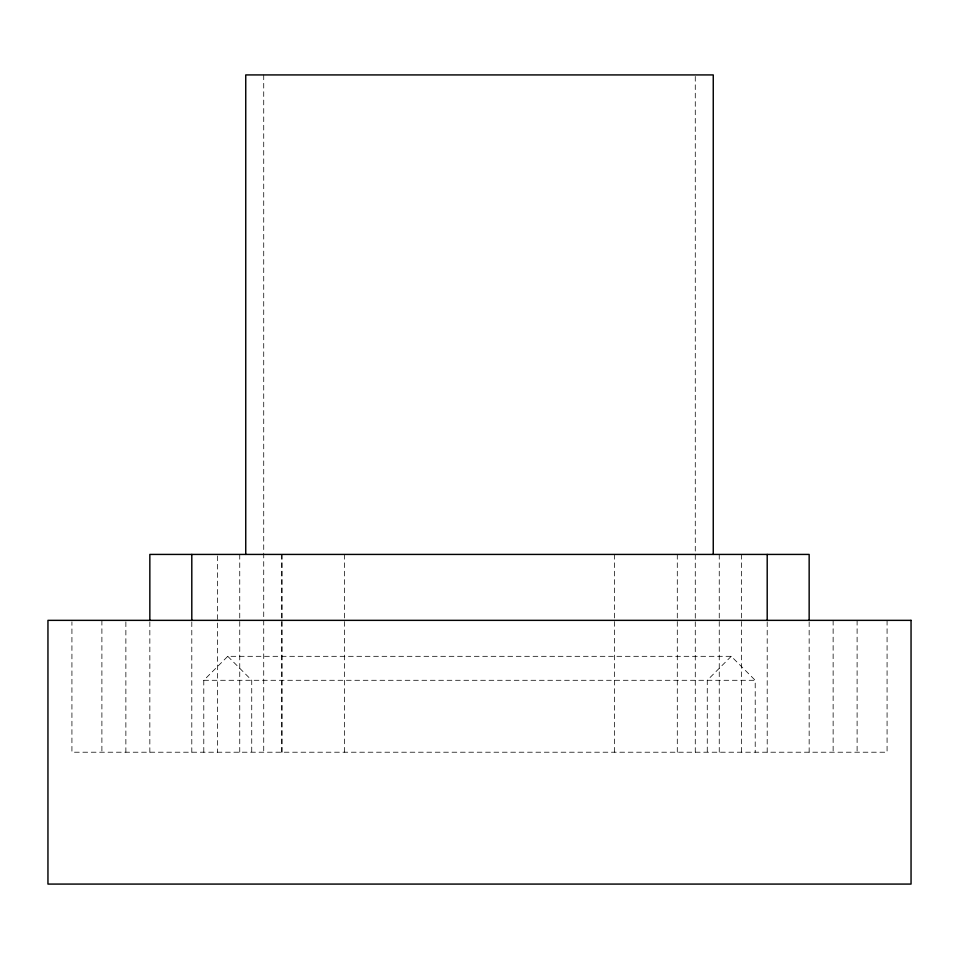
<?xml version="1.0" encoding="UTF-8"?>
<svg xmlns="http://www.w3.org/2000/svg" width="959" height="959" viewBox="0 0 959 959"><rect width="100%" height="100%" fill="white"/><g stroke="black" fill="none" stroke-linecap="round" stroke-linejoin="round"><path stroke-width="0.72" stroke-dasharray="4.79 3.6" d="M203.787 752.216L203.787 680.291L227.762 656.316L731.237 656.316L755.212 680.291L755.212 752.216M731.237 656.316L707.263 680.291L707.263 752.216M203.787 680.291L755.212 680.291M227.762 656.316L251.737 680.291L251.737 752.216M887.075 620.353L887.075 752.216L71.925 752.216L71.925 621.852M857.106 620.353L857.106 752.216M833.131 620.353L833.131 752.216M809.156 621.852L809.156 752.216M767.2 621.852L767.2 752.216M741.583 554.422L741.583 752.216M719.25 554.422L719.25 752.216M695.275 76.42L695.275 752.216M677.294 554.422L677.294 752.216M614.587 554.422L614.587 752.216M344.413 554.422L344.413 752.216M282.09 554.422L282.09 752.216M281.706 554.422L281.706 752.216M263.725 74.922L263.725 752.216M239.75 554.422L239.75 752.216M217.417 555.92L217.417 752.216M191.8 621.852L191.8 752.216M149.844 621.852L149.844 752.216M125.869 621.852L125.869 752.216M101.894 620.353L101.894 752.216"/><path stroke-width="1.44" d="M809.156 620.353L809.156 554.422L149.844 554.422L149.844 620.353M767.2 554.422L767.2 620.353M713.256 554.422L713.256 74.922L245.744 74.922L245.744 554.422M191.8 554.422L191.8 620.353M911.05 620.353L47.95 620.353L47.95 884.078L911.05 884.078L911.05 620.353"/></g></svg>
